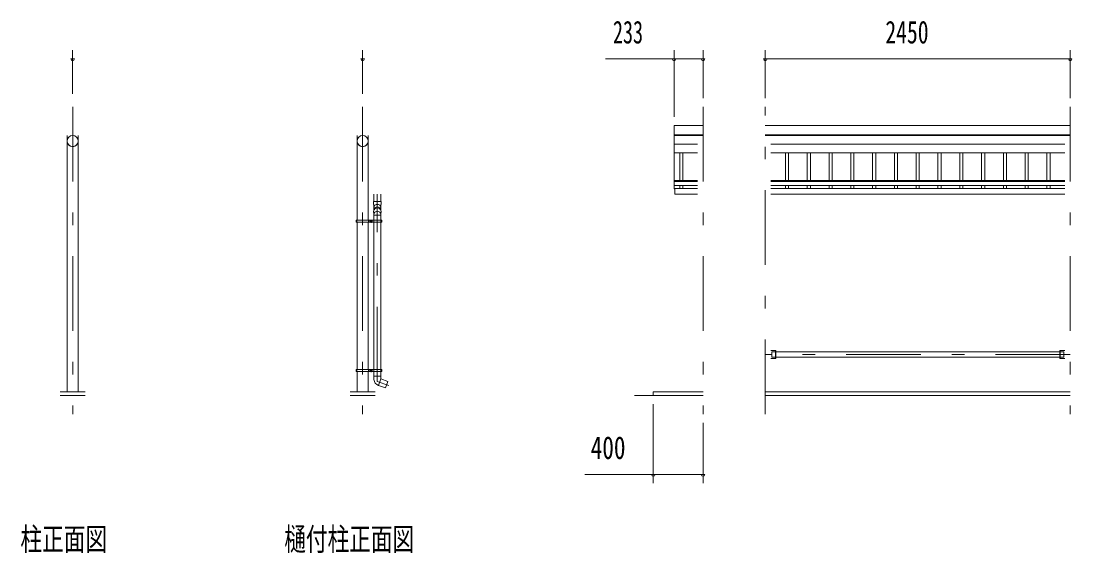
# Model space of a CAD drawing. Units: millimetres, scale not verified. Extents: x -31523 to 31528, y -14700 to 14700.
# Drawn here: x -31523 to -23079, y 1862 to 6138 of the extents above; entities that cross this region are included whole.
import ezdxf
from ezdxf.enums import TextEntityAlignment as Align

# ---------------------------------------------------------------- set-up
doc = ezdxf.new("R2010")
doc.units = ezdxf.units.MM
doc.header["$LTSCALE"] = 50
doc.linetypes.add('USER3', pattern=[24, 12, -5, 2, -5])
for name, color, linetype, lineweight in [('0-2_1-07BOLD', 7, 'Continuous', 18), ('0-3_1-27CENTER', 3, 'USER3', 18), ('0-4_1-47THIN', 4, 'Continuous', 18), ('0-5_1-57DIM', 3, 'Continuous', 18)]:
    doc.layers.add(name, color=color, linetype=linetype, lineweight=lineweight)
doc.styles.add('ＭＳ ゴシック', font='')
doc.styles.get('ＭＳ ゴシック').set_extended_font_data('MS Gothic')

msp = doc.modelspace()

# ---------------------------------------------------------------- linework, layer by layer
at = {"layer": '0-2_1-07BOLD'}
for p, q in [((-25543.17, 5296.54), (-23093.17, 5296.54)), ((-31152.46, 3157.54), (-31152.46, 5217.32)), ((-31063.36, 5217.32), (-31063.36, 3157.54)), ((-28822.73, 5217.32), (-28822.73, 4535.54)), ((-28733.63, 4535.54), (-28733.63, 5217.32)), ((-26276.17, 5221.4), (-26043.17, 5221.4)), ((-26043.17, 5217.32), (-26276.17, 5217.32)), ((-23093.17, 5221.4), (-25543.17, 5221.4)), ((-25543.17, 5217.32), (-23093.17, 5217.32)), ((-26276.17, 5147.84), (-26087.72, 5147.84)), ((-26087.72, 5078.35), (-26276.17, 5078.35)), ((-23137.72, 5147.84), (-25498.62, 5147.84)), ((-25498.62, 5078.35), (-23137.72, 5078.35)), ((-26276.17, 4856.72), (-26087.72, 4856.72)), ((-26087.72, 4846.3), (-26276.17, 4846.3)), ((-26276.17, 4816.69), (-26087.72, 4816.69)), ((-23137.72, 4856.72), (-25498.62, 4856.72)), ((-25498.62, 4846.3), (-23137.72, 4846.3)), ((-23137.72, 4816.69), (-25498.62, 4816.69)), ((-28687.67, 4745.36), (-28687.67, 4685.74)), ((-28632.67, 4685.74), (-28632.67, 4745.36)), ((-26087.72, 4790.36), (-26271.17, 4790.36)), ((-25498.62, 4790.36), (-23137.72, 4790.36)), ((-23137.72, 4745.36), (-25498.62, 4745.36)), ((-28632.67, 4576.09), (-28687.67, 4576.09)), ((-28824.32, 4527.54), (-28830.42, 4527.54)), ((-28824.32, 4535.54), (-28824.32, 4519.54)), ((-28822.72, 4519.54), (-28822.72, 3335.54)), ((-28733.63, 3386.14), (-28733.63, 4517.54)), ((-28733.62, 4519.54), (-28733.62, 3335.54)), ((-28732.02, 4535.54), (-28732.02, 4519.54)), ((-28689.27, 4535.54), (-28689.27, 4519.54)), ((-28687.67, 4519.54), (-28687.67, 3335.54)), ((-28632.66, 3335.54), (-28632.66, 4519.54)), ((-28631.07, 4519.54), (-28631.07, 4535.54)), ((-28631.07, 4527.54), (-28624.97, 4527.54)), ((-25461.82, 3490.54), (-25461.82, 3424.54)), ((-25458.62, 3478.89), (-23177.72, 3478.89)), ((-23137.72, 3490.54), (-23177.73, 3490.54)), ((-23177.72, 3490.54), (-23177.72, 3424.54)), ((-23174.53, 3424.54), (-23174.53, 3490.54)), ((-23174.52, 3490.54), (-23174.52, 3424.54)), ((-23145.68, 3436.19), (-23145.68, 3478.89)), ((-23177.72, 3436.19), (-25458.62, 3436.19)), ((-23145.67, 3436.19), (-23174.53, 3436.19)), ((-28830.42, 3327.54), (-28824.32, 3327.54)), ((-28824.32, 3335.54), (-28824.32, 3319.54)), ((-28822.72, 3319.54), (-28822.72, 3157.54)), ((-28733.63, 3335.54), (-28733.63, 3370.14)), ((-28733.63, 3157.54), (-28733.63, 3319.54)), ((-28733.62, 3319.54), (-28733.62, 3157.54)), ((-28732.02, 3319.54), (-28732.02, 3335.54)), ((-28689.27, 3335.54), (-28689.27, 3319.54)), ((-28687.67, 3319.54), (-28687.67, 3282.63)), ((-28632.66, 3282.63), (-28632.66, 3319.54)), ((-28631.07, 3319.54), (-28631.07, 3335.54)), ((-28631.07, 3327.54), (-28624.97, 3327.54)), ((-28689.17, 3282.63), (-28631.17, 3282.63)), ((-28687.41, 3256.84), (-28689.17, 3282.63)), ((-28651.48, 3208.95), (-28632.67, 3260.63)), ((-31007.91, 3157.54), (-31207.91, 3157.54)), ((-31207.91, 3127.54), (-31007.91, 3127.54)), ((-28878.18, 3157.54), (-28678.18, 3157.54)), ((-28678.18, 3127.54), (-28878.18, 3127.54)), ((-26593.17, 3127.54), (-26043.17, 3127.54)), ((-23093.17, 3157.54), (-25543.17, 3157.54)), ((-25543.17, 3127.54), (-23093.17, 3127.54))]:
    msp.add_line(p, q, dxfattribs=at)
for points in [[(-26043.17, 5296.54), (-26276.17, 5296.54), (-26276.17, 4787.78), (-26271.17, 4787.78)], [(-26271.17, 4790.36), (-26271.17, 4745.36), (-26087.72, 4745.36)], [(-28632.67, 4617.98), (-28632.67, 4636.07), (-28630.67, 4685.74), (-28689.67, 4685.74), (-28687.67, 4636.07), (-28687.67, 4617.97)], [(-28689.66, 4609), (-28687.67, 4583.03), (-28687.67, 4535.54)], [(-28632.67, 4535.54), (-28632.67, 4583.03), (-28630.67, 4608.87)], [(-25498.62, 3424.54), (-25458.62, 3424.54), (-25458.62, 3490.54), (-25498.62, 3490.54)], [(-25461.82, 3436.19), (-25490.67, 3436.19), (-25490.67, 3478.89), (-25461.82, 3478.89)], [(-23177.73, 3490.54), (-23177.73, 3424.54), (-23137.72, 3424.54)], [(-23174.53, 3478.89), (-23145.67, 3478.89), (-23145.67, 3436.19)], [(-28631.17, 3282.63), (-28632.67, 3260.63), (-28576.29, 3240.11), (-28595.1, 3188.43), (-28651.2, 3208.85)], [(-26043.17, 3157.54), (-26443.17, 3157.54), (-26443.17, 3127.54)]]:
    msp.add_lwpolyline(points, dxfattribs=at)
for points in [[(-28624.97, 4519.54), (-28830.42, 4519.54), (-28830.42, 4535.54), (-28624.97, 4535.54)], [(-28705.64, 4530.42), (-28705.64, 4524.65), (-28710.64, 4521.76), (-28715.64, 4524.65), (-28715.64, 4530.42), (-28710.64, 4533.31)], [(-28830.42, 3335.54), (-28830.42, 3319.54), (-28624.97, 3319.54), (-28624.97, 3335.54)], [(-28705.64, 3324.65), (-28705.64, 3330.43), (-28710.64, 3333.31), (-28715.64, 3330.43), (-28715.64, 3324.65), (-28710.64, 3321.76)]]:
    msp.add_lwpolyline(points, close=True, dxfattribs=at)
for centre, radius in [((-31107.91, 5172.77), 44.55), ((-28778.18, 5172.77), 44.55), ((-28710.64, 4527.54), 6.25), ((-28710.64, 4527.54), 4.9), ((-28710.64, 3327.54), 6.25), ((-28710.64, 3327.54), 4.9)]:
    msp.add_circle(centre, radius, dxfattribs=at)
for centre, radius, start, end in [((-31107.91, 5172.09), 44.55, 180, 0), ((-28778.18, 5172.09), 44.55, 180, 0), ((-28660.17, 4636.37), 27.55, 3.55867, 176.44133), ((-28660.17, 4607.16), 29.55, 3.56303, 176.43697), ((-28660.17, 4615.66), 27.55, 3.55867, 176.44133), ((-28660.17, 4582.05), 27.55, 3.55867, 176.44133), ((-28632.53, 3260.59), 55, 183.90576, 250.16731)]:
    msp.add_arc(centre, radius, start, end, dxfattribs=at)
at = {"layer": '0-3_1-27CENTER'}
for p, q in [((-31107.91, 5447.54), (-31107.91, 2977.54)), ((-28778.18, 5447.54), (-28778.18, 2977.54)), ((-26043.17, 5447.54), (-26043.17, 2977.54)), ((-25543.17, 2977.54), (-25543.17, 5447.54)), ((-23093.17, 5447.54), (-23093.17, 2977.54)), ((-28660.17, 3241.38), (-28660.17, 4745.36)), ((-28698.14, 4527.54), (-28723.14, 4527.54)), ((-28710.64, 4540.04), (-28710.64, 4515.04)), ((-23093.17, 3457.54), (-25543.17, 3457.54)), ((-28723.14, 3327.54), (-28698.14, 3327.54)), ((-28710.64, 3315.04), (-28710.64, 3340.04)), ((-28566.91, 3207.43), (-28660.18, 3241.38))]:
    msp.add_line(p, q, dxfattribs=at)
at = {"layer": '0-4_1-47THIN'}
for p, q in [((-26230.67, 5078.35), (-26230.67, 4856.72)), ((-26205.67, 4856.72), (-26205.67, 5078.35)), ((-25380.66, 4856.72), (-25380.66, 5078.35)), ((-25355.67, 5078.35), (-25355.67, 4856.72)), ((-25205.67, 5078.35), (-25205.67, 4856.72)), ((-25180.66, 4856.72), (-25180.66, 5078.35)), ((-25030.67, 4856.72), (-25030.67, 5078.35)), ((-25005.67, 5078.35), (-25005.67, 4856.72)), ((-24855.67, 5078.35), (-24855.67, 4856.72)), ((-24830.66, 4856.72), (-24830.66, 5078.35)), ((-24680.66, 4856.72), (-24680.66, 5078.35)), ((-24655.66, 5078.35), (-24655.66, 4856.72)), ((-24505.67, 5078.35), (-24505.67, 4856.72)), ((-24480.66, 4856.72), (-24480.66, 5078.35)), ((-24330.67, 4856.72), (-24330.67, 5078.35)), ((-24305.67, 5078.35), (-24305.67, 4856.72)), ((-24155.66, 5078.35), (-24155.66, 4856.72)), ((-24130.66, 4856.72), (-24130.66, 5078.35)), ((-23980.66, 4856.72), (-23980.66, 5078.35)), ((-23955.66, 5078.35), (-23955.66, 4856.72)), ((-23805.67, 5078.35), (-23805.67, 4856.72)), ((-23780.66, 4856.72), (-23780.66, 5078.35)), ((-23630.67, 4856.72), (-23630.67, 5078.35)), ((-23605.67, 5078.35), (-23605.67, 4856.72)), ((-23455.66, 5078.35), (-23455.66, 4856.72)), ((-23430.66, 4856.72), (-23430.66, 5078.35)), ((-23280.67, 4856.72), (-23280.67, 5078.35)), ((-23255.67, 5078.35), (-23255.67, 4856.72)), ((-26230.67, 4816.69), (-26230.67, 4790.36)), ((-26205.67, 4790.36), (-26205.67, 4816.69)), ((-25380.66, 4790.36), (-25380.66, 4816.69)), ((-25355.67, 4816.69), (-25355.67, 4790.36)), ((-25205.67, 4816.69), (-25205.67, 4790.36)), ((-25180.66, 4790.36), (-25180.66, 4816.69)), ((-25030.67, 4790.36), (-25030.67, 4816.69)), ((-25005.67, 4816.69), (-25005.67, 4790.36)), ((-24855.67, 4816.69), (-24855.67, 4790.36)), ((-24830.66, 4790.36), (-24830.66, 4816.69)), ((-24680.66, 4790.36), (-24680.66, 4816.69)), ((-24655.66, 4816.69), (-24655.66, 4790.36)), ((-24505.67, 4816.69), (-24505.67, 4790.36)), ((-24480.66, 4790.36), (-24480.66, 4816.69)), ((-24330.67, 4790.36), (-24330.67, 4816.69)), ((-24305.67, 4816.69), (-24305.67, 4790.36)), ((-24155.66, 4816.69), (-24155.66, 4790.36)), ((-24130.66, 4790.36), (-24130.66, 4816.69)), ((-23980.66, 4790.36), (-23980.66, 4816.69)), ((-23955.66, 4816.69), (-23955.66, 4790.36)), ((-23805.67, 4816.69), (-23805.67, 4790.36)), ((-23780.66, 4790.36), (-23780.66, 4816.69)), ((-23630.67, 4790.36), (-23630.67, 4816.69)), ((-23605.67, 4816.69), (-23605.67, 4790.36)), ((-23455.66, 4816.69), (-23455.66, 4790.36)), ((-23430.66, 4790.36), (-23430.66, 4816.69)), ((-23280.67, 4790.36), (-23280.67, 4816.69)), ((-23255.67, 4816.69), (-23255.67, 4790.36))]:
    msp.add_line(p, q, dxfattribs=at)
at = {"layer": '0-5_1-57DIM'}
for p, q in [((-31093.92, 5832.54), (-31121.92, 5832.54)), ((-31107.92, 5902.53), (-31107.92, 5552.54)), ((-28764.18, 5832.54), (-28792.18, 5832.54)), ((-28778.18, 5552.54), (-28778.18, 5902.53)), ((-26276.17, 5832.54), (-26825.67, 5832.54)), ((-26262.17, 5832.54), (-26290.17, 5832.54)), ((-26276.17, 5366.54), (-26276.17, 5902.54)), ((-26276.17, 5832.54), (-26043.17, 5832.54)), ((-26029.17, 5832.54), (-26057.17, 5832.54)), ((-26043.17, 5902.54), (-26043.17, 5517.54)), ((-25529.17, 5832.54), (-25557.17, 5832.54)), ((-25543.17, 5517.54), (-25543.17, 5902.54)), ((-25543.17, 5832.54), (-23093.17, 5832.54)), ((-23079.17, 5832.54), (-23107.17, 5832.54)), ((-23093.17, 5902.54), (-23093.17, 5517.54)), ((-26443.17, 2422.54), (-26443.17, 3057.54)), ((-26043.17, 2907.54), (-26043.17, 2422.54)), ((-26443.17, 2492.54), (-26992.67, 2492.54)), ((-26429.17, 2492.54), (-26457.17, 2492.54)), ((-26443.17, 2492.54), (-26043.17, 2492.54)), ((-26029.17, 2492.54), (-26057.17, 2492.54))]:
    msp.add_line(p, q, dxfattribs=at)
for centre in [(-31107.92, 5832.54), (-28778.18, 5832.54), (-26276.17, 5832.54), (-26043.17, 5832.54), (-25543.17, 5832.54), (-23093.17, 5832.54), (-26443.17, 2492.54), (-26043.17, 2492.54)]:
    msp.add_arc(centre, 14, 180, 0, dxfattribs=at)

# ---------------------------------------------------------------- texts
at = {"layer": '0-5_1-57DIM', "color": 7, "style": 'ＭＳ ゴシック'}
for s, width, p in [('233', 0.65, (-26767.11, 5902.54)), ('2450', 0.7, (-24578.58, 5902.54)), ('400', 0.75, (-26945.59, 2562.54)), ('柱正面図', 0.7, (-31527.91, 1827.4)), ('樋付柱正面図', 0.7, (-29408.18, 1827.4))]:
    msp.add_text(s, height=182.3, dxfattribs=dict(at, width=width)).set_placement(p, align=Align.BOTTOM_LEFT)

doc.saveas('drawing.dxf')
